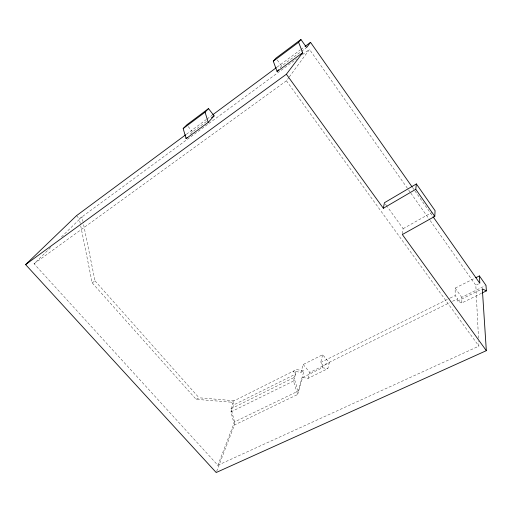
<?xml version="1.0" encoding="UTF-8"?>
<svg xmlns="http://www.w3.org/2000/svg" width="512" height="512" viewBox="0 0 512 512"><rect width="100%" height="100%" fill="white"/><g stroke="black" fill="none" stroke-linecap="round" stroke-linejoin="round"><path stroke-width="0.38" stroke-dasharray="2.56 1.92" d="M402.432 233.805L403.13 228.666L387.238 206.624M297.645 394.502L302.541 377.53L308.147 378.323L327.846 368.659L329.274 362.829L322.707 354.694L303.219 364.493L300.902 372.339L293.229 371.181L295.603 374.042L293.478 381.03L297.645 394.502L234.438 424.979L216.192 472.518M302.541 377.53L322.387 367.744L322.989 365.376L449.651 302.714M322.989 365.376L320.659 362.509L322.707 354.694M308.147 378.323L309.773 372.467L329.274 362.829M50.611 247.558L34.048 263.763L217.843 465.261L234.56 421.914L298.144 391.098L304.026 370.784L296.384 369.6L231.418 402.182L196.102 399.322L92.16 282.829L80.397 224.288M298.144 391.098L293.952 377.581L296.384 369.6M234.438 424.979L230.95 411.917L233.766 404.858L295.603 374.042M234.56 421.914L231.053 408.8L234.285 400.742L199.053 397.792L196.102 399.322M34.048 263.763L286.426 80.806L288.781 77.606M289.248 76.966L309.491 49.434L408.096 189.242M280.102 67.859L281.6 66.01L300.832 51.795M190.317 134.15L192.429 131.898L206.464 121.53M61.459 236.941L82.022 216.826L82.97 221.517M186.458 134.234L206.387 119.475M207.027 118.995L212.173 115.187M277.101 67.104L300.243 49.965M300.89 49.485L304.742 46.63M301.472 51.322L305.958 48.006M80.243 223.507L79.302 218.829L296.64 58.893M302.419 54.637L309.491 49.434M92.16 282.829L95.027 280.909L83.13 222.298M403.13 228.666L432.301 212.25M481.491 293.286L461.862 302.918L457.536 301.088L457.517 298.822L455.174 295.558L455.155 288.109L475.11 278.074M300.902 372.339L304.026 370.784M320.659 362.509L449.453 298.406M450.163 298.054L455.174 295.558M478.502 338.234L475.827 285.28L478.496 283.949M231.053 408.8L293.952 377.581M452.512 301.299L457.517 298.822M461.862 302.918L461.766 297.338L485.28 285.709M230.95 411.917L293.478 381.03M457.536 301.088L482.317 288.864M217.843 465.261L478.899 346.138L478.662 341.395M322.387 367.744L327.846 368.659M95.027 280.909L199.053 397.792M231.418 402.182L233.766 404.858M76.531 215.648L79.302 218.829M303.219 364.493L309.773 372.467M188.256 126.579L192.429 131.898M286.426 80.806L478.899 346.138M277.242 59.974L281.6 66.01M385.37 204.032L386.771 205.978M455.155 288.109L461.766 297.338M408.557 189.894L410.4 192.512M410.861 193.165L429.754 219.949M430.214 220.602L475.827 285.28M412.384 187.302L432.57 216.032"/><path stroke-width="0.77" d="M185.818 134.707L76.531 215.648L25.6 264.595L216.192 472.518L486.33 350.662L402.336 234.534L434.778 216.41L435.078 210.688L416.371 183.949L384.435 202.733L383.334 208.275L415.763 189.306L416.371 183.949M25.6 264.595L286.381 74.234L302.682 52.71L298.605 42.291L300.915 39.482L306.598 47.533L310.528 42.349L411.923 186.65M300.915 39.482L275.93 58.17L273.299 61.203L277.101 71.565L278.598 69.715M208.192 122.368L214.118 115.872L208.518 108.602L186.861 124.806L183.187 128.544L186.086 138.662L208.192 122.368L205.082 112.186L208.518 108.602M186.086 138.662L187.142 137.536M183.187 128.544L205.082 112.186M273.299 61.203L298.605 42.291M212.813 114.714L276.461 67.578M305.389 46.157L310.528 42.349M211.565 117.754L214.118 115.872M277.101 71.565L302.682 52.71M475.821 277.722L479.386 275.93L485.99 285.357L486.4 290.88L482.195 292.947M486.4 290.88L482.317 288.864L486.33 350.662M286.381 74.234L383.334 208.275M415.763 189.306L434.778 216.41M433.03 216.685L479.827 283.29L479.386 275.93"/></g></svg>
